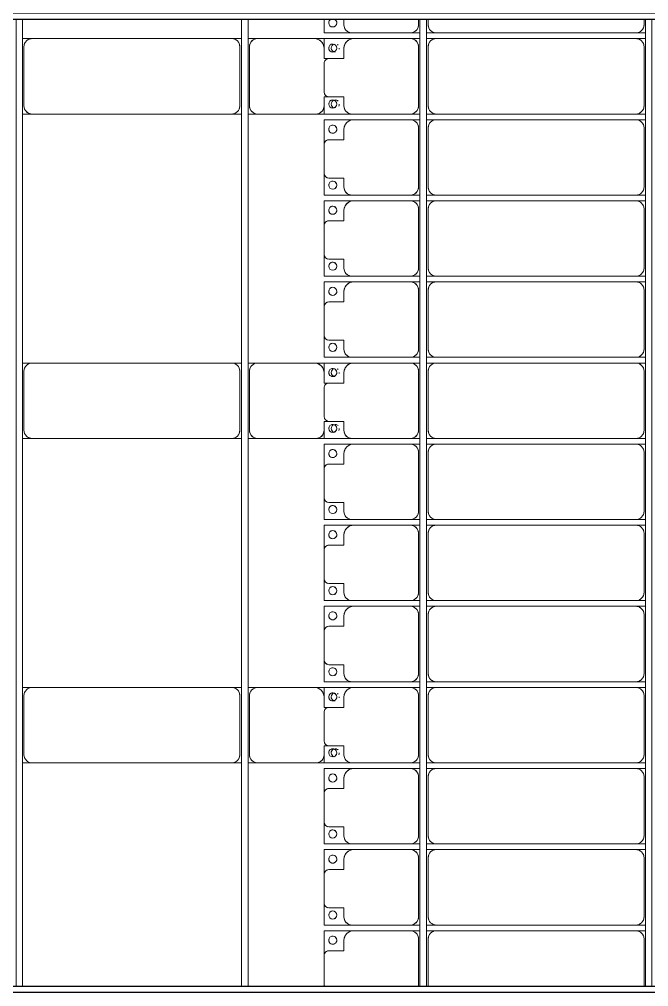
# Model space of a CAD drawing. Header units: millimetres. Extents: x -533732 to -130507, y -117886 to -23954.
# Drawn here: x -456430 to -452551, y -89748 to -83785 of the extents above; entities that cross this region are included whole.
import ezdxf

# ---------------------------------------------------------------- set-up
doc = ezdxf.new("R2010")
doc.units = ezdxf.units.MM
doc.layers.add('A-GENM', color=13, linetype='Continuous', lineweight=9)
doc.layers.add('S-BEAM', color=12, linetype='Continuous', lineweight=9)

# ---------------------------------------------------------------- blocks, each defined once
blk = doc.blocks.new('Dải phao đi lại kèm đỡ invester - DẢI PHAO ĐI LẠI-18522-BỐ TRÍ KHUNG KẾT CẤU BÈ PIN 06')
at = {"layer": 'A-GENM', "color": 7}
for p, q in [((51673.4, 660.3), (51640, 660.3)), ((51723.4, 668.9), (51723.4, 610.3)), ((51723.4, 668.9), (51723.4, 610.3)), ((51758.4, 610.3), (51758.4, 668.9)), ((51758.4, 610.3), (51758.4, 668.9)), ((52173.4, 660.3), (51808.4, 660.3)), ((52223.4, 668.9), (52223.4, 610.3)), ((52223.4, 668.9), (52223.4, 610.3)), ((52258.4, 610.3), (52258.4, 668.9)), ((52258.4, 610.3), (52258.4, 668.9)), ((52673.4, 660.3), (52308.4, 660.3)), ((52723.4, 668.9), (52723.4, 610.3)), ((52723.4, 668.9), (52723.4, 610.3)), ((52758.4, 610.3), (52758.4, 668.9)), ((52758.4, 610.3), (52758.4, 668.9)), ((53173.4, 660.3), (52808.4, 660.3)), ((53223.4, 668.9), (53223.4, 610.3)), ((53223.4, 668.9), (53223.4, 610.3)), ((53258.4, 610.3), (53258.4, 668.9)), ((53258.4, 610.3), (53258.4, 668.9)), ((53673.4, 660.3), (53308.4, 660.3)), ((53723.4, 668.9), (53723.4, 610.3)), ((53723.4, 668.9), (53723.4, 610.3)), ((53758.4, 610.3), (53758.4, 668.9)), ((53758.4, 610.3), (53758.4, 668.9)), ((54173.4, 660.3), (53808.4, 660.3)), ((54223.4, 668.9), (54223.4, 610.3)), ((54223.4, 668.9), (54223.4, 610.3)), ((54258.4, 610.3), (54258.4, 668.9)), ((54258.4, 610.3), (54258.4, 668.9)), ((54673.4, 660.3), (54308.4, 660.3)), ((54723.4, 668.9), (54723.4, 610.3)), ((54723.4, 668.9), (54723.4, 610.3)), ((54758.4, 610.3), (54758.4, 668.9)), ((54758.4, 610.3), (54758.4, 668.9)), ((55173.4, 660.3), (54808.4, 660.3)), ((55223.4, 668.9), (55223.4, 610.3)), ((55223.4, 668.9), (55223.4, 610.3)), ((55258.4, 610.3), (55258.4, 668.9)), ((55258.4, 610.3), (55258.4, 668.9)), ((55673.4, 660.3), (55308.4, 660.3)), ((55723.4, 668.9), (55723.4, 610.3)), ((55723.4, 668.9), (55723.4, 610.3)), ((55758.4, 610.3), (55758.4, 668.9)), ((55758.4, 610.3), (55758.4, 668.9)), ((56173.4, 660.3), (55808.4, 660.3)), ((56223.4, 668.9), (56223.4, 610.3)), ((56223.4, 668.9), (56223.4, 610.3)), ((56258.4, 610.3), (56258.4, 668.9)), ((56258.4, 610.3), (56258.4, 668.9)), ((56673.4, 660.3), (56308.4, 660.3)), ((56723.4, 668.9), (56723.4, 610.3)), ((56723.4, 668.9), (56723.4, 610.3)), ((56758.4, 610.3), (56758.4, 668.9)), ((56758.4, 610.3), (56758.4, 668.9)), ((57173.4, 660.3), (56808.4, 660.3)), ((57223.4, 668.9), (57223.4, 610.3)), ((57223.4, 668.9), (57223.4, 610.3)), ((57258.4, 610.3), (57258.4, 668.9)), ((57258.4, 610.3), (57258.4, 668.9)), ((57600, 660.3), (57308.4, 660.3)), ((51723.4, -620.3), (51723.4, 610.3)), ((51758.4, 610.3), (51758.4, -620.3)), ((52223.4, -620.3), (52223.4, 610.3)), ((52258.4, 610.3), (52258.4, -620.3)), ((52723.4, -620.3), (52723.4, 610.3)), ((52758.4, 610.3), (52758.4, -620.3)), ((53223.4, -620.3), (53223.4, 610.3)), ((53258.4, 610.3), (53258.4, -620.3)), ((53723.4, -620.3), (53723.4, 610.3)), ((53758.4, 610.3), (53758.4, -620.3)), ((54223.4, -620.3), (54223.4, 610.3)), ((54258.4, 610.3), (54258.4, -620.3)), ((54723.4, -620.3), (54723.4, 610.3)), ((54758.4, 610.3), (54758.4, -620.3)), ((55223.4, -620.3), (55223.4, 610.3)), ((55258.4, 610.3), (55258.4, -620.3)), ((55723.4, -620.3), (55723.4, 610.3)), ((55758.4, 610.3), (55758.4, -620.3)), ((56223.4, -620.3), (56223.4, 610.3)), ((56258.4, 610.3), (56258.4, -620.3)), ((56723.4, -620.3), (56723.4, 610.3)), ((56758.4, 610.3), (56758.4, -620.3)), ((57223.4, -620.3), (57223.4, 610.3)), ((57258.4, 610.3), (57258.4, -620.3)), ((51723.4, -620.3), (51723.4, -681.1)), ((51723.4, -620.3), (51723.4, -681.1)), ((51758.4, -681.1), (51758.4, -620.3)), ((51758.4, -681.1), (51758.4, -620.3)), ((52223.4, -620.3), (52223.4, -681.1)), ((52223.4, -620.3), (52223.4, -681.1)), ((52258.4, -681.1), (52258.4, -620.3)), ((52258.4, -681.1), (52258.4, -620.3)), ((52723.4, -620.3), (52723.4, -681.1)), ((52723.4, -620.3), (52723.4, -681.1)), ((52758.4, -681.1), (52758.4, -620.3)), ((52758.4, -681.1), (52758.4, -620.3)), ((53223.4, -620.3), (53223.4, -681.1)), ((53223.4, -620.3), (53223.4, -681.1)), ((53258.4, -681.1), (53258.4, -620.3)), ((53258.4, -681.1), (53258.4, -620.3)), ((53723.4, -620.3), (53723.4, -681.1)), ((53723.4, -620.3), (53723.4, -681.1)), ((53758.4, -681.1), (53758.4, -620.3)), ((53758.4, -681.1), (53758.4, -620.3)), ((54223.4, -620.3), (54223.4, -681.1)), ((54223.4, -620.3), (54223.4, -681.1)), ((54258.4, -681.1), (54258.4, -620.3)), ((54258.4, -681.1), (54258.4, -620.3)), ((54723.4, -620.3), (54723.4, -681.1)), ((54723.4, -620.3), (54723.4, -681.1)), ((54758.4, -681.1), (54758.4, -620.3)), ((54758.4, -681.1), (54758.4, -620.3)), ((55223.4, -620.3), (55223.4, -681.1)), ((55223.4, -620.3), (55223.4, -681.1)), ((55258.4, -681.1), (55258.4, -620.3)), ((55258.4, -681.1), (55258.4, -620.3)), ((55723.4, -620.3), (55723.4, -681.1)), ((55723.4, -620.3), (55723.4, -681.1)), ((55758.4, -681.1), (55758.4, -620.3)), ((55758.4, -681.1), (55758.4, -620.3)), ((56223.4, -620.3), (56223.4, -681.1)), ((56223.4, -620.3), (56223.4, -681.1)), ((56258.4, -681.1), (56258.4, -620.3)), ((56258.4, -681.1), (56258.4, -620.3)), ((56723.4, -620.3), (56723.4, -681.1)), ((56723.4, -620.3), (56723.4, -681.1)), ((56758.4, -681.1), (56758.4, -620.3)), ((56758.4, -681.1), (56758.4, -620.3)), ((57223.4, -620.3), (57223.4, -681.1)), ((57223.4, -620.3), (57223.4, -681.1)), ((57258.4, -681.1), (57258.4, -620.3)), ((57258.4, -681.1), (57258.4, -620.3)), ((51640, -670.3), (51673.4, -670.3)), ((51808.4, -670.3), (52173.4, -670.3)), ((52308.4, -670.3), (52673.4, -670.3)), ((52808.4, -670.3), (53173.4, -670.3)), ((53308.4, -670.3), (53673.4, -670.3)), ((53808.4, -670.3), (54173.4, -670.3)), ((54308.4, -670.3), (54673.4, -670.3)), ((54808.4, -670.3), (55173.4, -670.3)), ((55308.4, -670.3), (55673.4, -670.3)), ((55808.4, -670.3), (56173.4, -670.3)), ((56308.4, -670.3), (56673.4, -670.3)), ((56808.4, -670.3), (57173.4, -670.3)), ((57308.4, -670.3), (57600, -670.3)), ((51673.4, -729.7), (51640, -729.7)), ((51723.4, -721.1), (51723.4, -779.7)), ((51723.4, -721.1), (51723.4, -779.7)), ((51758.4, -779.7), (51758.4, -721.1)), ((51758.4, -779.7), (51758.4, -721.1)), ((52173.4, -729.7), (51808.4, -729.7)), ((52223.4, -721.1), (52223.4, -779.7)), ((52223.4, -721.1), (52223.4, -779.7)), ((52258.4, -779.7), (52258.4, -721.1)), ((52258.4, -779.7), (52258.4, -721.1)), ((52673.4, -729.7), (52308.4, -729.7)), ((52723.4, -721.1), (52723.4, -779.7)), ((52723.4, -721.1), (52723.4, -779.7)), ((52758.4, -779.7), (52758.4, -721.1)), ((52758.4, -779.7), (52758.4, -721.1)), ((53173.4, -729.7), (52808.4, -729.7)), ((53223.4, -721.1), (53223.4, -779.7)), ((53223.4, -721.1), (53223.4, -779.7)), ((53258.4, -779.7), (53258.4, -721.1)), ((53258.4, -779.7), (53258.4, -721.1)), ((53673.4, -729.7), (53308.4, -729.7)), ((53723.4, -721.1), (53723.4, -779.7)), ((53723.4, -721.1), (53723.4, -779.7)), ((53758.4, -779.7), (53758.4, -721.1)), ((53758.4, -779.7), (53758.4, -721.1)), ((54173.4, -729.7), (53808.4, -729.7)), ((54223.4, -721.1), (54223.4, -779.7)), ((54223.4, -721.1), (54223.4, -779.7)), ((54258.4, -779.7), (54258.4, -721.1)), ((54258.4, -779.7), (54258.4, -721.1)), ((54673.4, -729.7), (54308.4, -729.7)), ((54723.4, -721.1), (54723.4, -779.7)), ((54723.4, -721.1), (54723.4, -779.7)), ((54758.4, -779.7), (54758.4, -721.1)), ((54758.4, -779.7), (54758.4, -721.1)), ((55173.4, -729.7), (54808.4, -729.7)), ((55223.4, -721.1), (55223.4, -779.7)), ((55223.4, -721.1), (55223.4, -779.7)), ((55258.4, -779.7), (55258.4, -721.1)), ((55258.4, -779.7), (55258.4, -721.1)), ((55673.4, -729.7), (55308.4, -729.7)), ((55723.4, -721.1), (55723.4, -779.7)), ((55723.4, -721.1), (55723.4, -779.7)), ((55758.4, -779.7), (55758.4, -721.1)), ((55758.4, -779.7), (55758.4, -721.1)), ((56173.4, -729.7), (55808.4, -729.7)), ((56223.4, -721.1), (56223.4, -779.7)), ((56223.4, -721.1), (56223.4, -779.7)), ((56258.4, -779.7), (56258.4, -721.1)), ((56258.4, -779.7), (56258.4, -721.1)), ((56673.4, -729.7), (56308.4, -729.7)), ((56723.4, -721.1), (56723.4, -779.7)), ((56723.4, -721.1), (56723.4, -779.7)), ((56758.4, -779.7), (56758.4, -721.1)), ((56758.4, -779.7), (56758.4, -721.1)), ((57173.4, -729.7), (56808.4, -729.7)), ((57223.4, -721.1), (57223.4, -779.7)), ((57223.4, -721.1), (57223.4, -779.7)), ((57258.4, -779.7), (57258.4, -721.1)), ((57258.4, -779.7), (57258.4, -721.1)), ((57600, -729.7), (57308.4, -729.7)), ((51723.4, -1139.7), (51723.4, -779.7)), ((51758.4, -779.7), (51758.4, -1129.7)), ((52223.4, -1139.7), (52223.4, -779.7)), ((52258.4, -779.7), (52258.4, -1129.7)), ((52723.4, -1139.7), (52723.4, -779.7)), ((52758.4, -779.7), (52758.4, -1129.7)), ((53223.4, -1139.7), (53223.4, -779.7)), ((53258.4, -779.7), (53258.4, -1129.7)), ((53723.4, -1139.7), (53723.4, -779.7)), ((53758.4, -779.7), (53758.4, -1129.7)), ((54223.4, -1139.7), (54223.4, -779.7)), ((54258.4, -779.7), (54258.4, -1129.7)), ((54723.4, -1139.7), (54723.4, -779.7)), ((54758.4, -779.7), (54758.4, -1129.7)), ((55223.4, -1139.7), (55223.4, -779.7)), ((55258.4, -779.7), (55258.4, -1129.7)), ((55723.4, -1139.7), (55723.4, -779.7)), ((55758.4, -779.7), (55758.4, -1129.7)), ((56223.4, -1139.7), (56223.4, -779.7)), ((56258.4, -779.7), (56258.4, -1129.7)), ((56723.4, -1139.7), (56723.4, -779.7)), ((56758.4, -779.7), (56758.4, -1129.7)), ((57223.4, -1139.7), (57223.4, -779.7)), ((57258.4, -779.7), (57258.4, -1129.7)), ((51758.4, -1312.2), (51758.4, -1129.7)), ((51758.4, -1129.7), (51758.4, -1312.2)), ((52258.4, -1312.2), (52258.4, -1129.7)), ((52258.4, -1129.7), (52258.4, -1312.2)), ((52758.4, -1312.2), (52758.4, -1129.7)), ((52758.4, -1129.7), (52758.4, -1312.2)), ((53258.4, -1312.2), (53258.4, -1129.7)), ((53258.4, -1129.7), (53258.4, -1312.2)), ((53758.4, -1312.2), (53758.4, -1129.7)), ((53758.4, -1129.7), (53758.4, -1312.2)), ((54258.4, -1312.2), (54258.4, -1129.7)), ((54258.4, -1129.7), (54258.4, -1312.2)), ((54758.4, -1312.2), (54758.4, -1129.7)), ((54758.4, -1129.7), (54758.4, -1312.2)), ((55258.4, -1312.2), (55258.4, -1129.7)), ((55258.4, -1129.7), (55258.4, -1312.2)), ((55758.4, -1312.2), (55758.4, -1129.7)), ((55758.4, -1129.7), (55758.4, -1312.2)), ((56258.4, -1312.2), (56258.4, -1129.7)), ((56258.4, -1129.7), (56258.4, -1312.2)), ((56758.4, -1312.2), (56758.4, -1129.7)), ((56758.4, -1129.7), (56758.4, -1312.2)), ((57258.4, -1312.2), (57258.4, -1129.7)), ((57258.4, -1129.7), (57258.4, -1312.2)), ((51640, -1189.7), (51673.4, -1189.7)), ((51723.4, -1139.7), (51723.4, -1312.2)), ((51723.4, -1312.2), (51723.4, -1139.7)), ((51818.4, -1189.7), (51881.8, -1189.7)), ((51881.8, -1189.7), (51881.8, -1282.2)), ((52118.2, -1282.2), (52118.2, -1189.7)), ((52118.2, -1189.7), (52173.4, -1189.7)), ((52223.4, -1139.7), (52223.4, -1312.2)), ((52223.4, -1312.2), (52223.4, -1139.7)), ((52318.4, -1189.7), (52381.8, -1189.7)), ((52381.8, -1189.7), (52381.8, -1282.2)), ((52618.2, -1282.2), (52618.2, -1189.7)), ((52618.2, -1189.7), (52673.4, -1189.7)), ((52723.4, -1139.7), (52723.4, -1312.2)), ((52723.4, -1312.2), (52723.4, -1139.7)), ((52818.4, -1189.7), (52881.8, -1189.7)), ((52881.8, -1189.7), (52881.8, -1282.2)), ((53118.2, -1282.2), (53118.2, -1189.7)), ((53118.2, -1189.7), (53173.4, -1189.7)), ((53223.4, -1139.7), (53223.4, -1312.2)), ((53223.4, -1312.2), (53223.4, -1139.7)), ((53318.4, -1189.7), (53381.8, -1189.7)), ((53381.8, -1189.7), (53381.8, -1282.2)), ((53618.2, -1282.2), (53618.2, -1189.7)), ((53618.2, -1189.7), (53673.4, -1189.7)), ((53723.4, -1139.7), (53723.4, -1312.2)), ((53723.4, -1312.2), (53723.4, -1139.7)), ((53818.4, -1189.7), (53881.8, -1189.7)), ((53881.8, -1189.7), (53881.8, -1282.2)), ((54118.2, -1282.2), (54118.2, -1189.7)), ((54118.2, -1189.7), (54173.4, -1189.7)), ((54223.4, -1139.7), (54223.4, -1312.2)), ((54223.4, -1312.2), (54223.4, -1139.7)), ((54318.4, -1189.7), (54381.8, -1189.7)), ((54381.8, -1189.7), (54381.8, -1282.2)), ((54618.2, -1282.2), (54618.2, -1189.7)), ((54618.2, -1189.7), (54673.4, -1189.7)), ((54723.4, -1139.7), (54723.4, -1312.2)), ((54723.4, -1312.2), (54723.4, -1139.7)), ((54818.4, -1189.7), (54881.8, -1189.7)), ((54881.8, -1189.7), (54881.8, -1282.2)), ((55118.2, -1282.2), (55118.2, -1189.7)), ((55118.2, -1189.7), (55173.4, -1189.7)), ((55223.4, -1139.7), (55223.4, -1312.2)), ((55223.4, -1312.2), (55223.4, -1139.7)), ((55318.4, -1189.7), (55381.8, -1189.7)), ((55381.8, -1189.7), (55381.8, -1282.2)), ((55618.2, -1282.2), (55618.2, -1189.7)), ((55618.2, -1189.7), (55673.4, -1189.7)), ((55723.4, -1139.7), (55723.4, -1312.2)), ((55723.4, -1312.2), (55723.4, -1139.7)), ((55818.4, -1189.7), (55881.8, -1189.7)), ((55881.8, -1189.7), (55881.8, -1282.2)), ((56118.2, -1282.2), (56118.2, -1189.7)), ((56118.2, -1189.7), (56173.4, -1189.7)), ((56223.4, -1139.7), (56223.4, -1312.2)), ((56223.4, -1312.2), (56223.4, -1139.7)), ((56318.4, -1189.7), (56381.8, -1189.7)), ((56381.8, -1189.7), (56381.8, -1282.2)), ((56618.2, -1282.2), (56618.2, -1189.7)), ((56618.2, -1189.7), (56673.4, -1189.7)), ((56723.4, -1139.7), (56723.4, -1312.2)), ((56723.4, -1312.2), (56723.4, -1139.7)), ((56818.4, -1189.7), (56881.8, -1189.7)), ((56881.8, -1189.7), (56881.8, -1282.2)), ((57118.2, -1282.2), (57118.2, -1189.7)), ((57118.2, -1189.7), (57173.4, -1189.7)), ((57223.4, -1139.7), (57223.4, -1312.2)), ((57223.4, -1312.2), (57223.4, -1139.7)), ((57318.4, -1189.7), (57381.8, -1189.7)), ((57381.8, -1189.7), (57381.8, -1282.2)), ((51723.4, -1312.2), (51640, -1312.2)), ((51640, -1312.2), (51723.4, -1312.2)), ((51818.4, -1312.2), (51758.4, -1312.2)), ((51758.4, -1312.2), (51818.4, -1312.2)), ((51911.8, -1312.2), (52088.2, -1312.2)), ((52223.4, -1312.2), (52173.4, -1312.2)), ((52173.4, -1312.2), (52223.4, -1312.2)), ((52411.8, -1312.2), (52258.4, -1312.2)), ((52258.4, -1312.2), (52411.8, -1312.2)), ((52411.8, -1312.2), (52588.2, -1312.2)), ((52723.4, -1312.2), (52588.2, -1312.2)), ((52588.2, -1312.2), (52723.4, -1312.2)), ((52911.8, -1312.2), (52758.4, -1312.2)), ((52758.4, -1312.2), (52911.8, -1312.2)), ((52911.8, -1312.2), (53088.2, -1312.2)), ((53223.4, -1312.2), (53088.2, -1312.2)), ((53088.2, -1312.2), (53223.4, -1312.2)), ((53411.8, -1312.2), (53258.4, -1312.2)), ((53258.4, -1312.2), (53411.8, -1312.2)), ((53411.8, -1312.2), (53588.2, -1312.2)), ((53723.4, -1312.2), (53588.2, -1312.2)), ((53588.2, -1312.2), (53723.4, -1312.2)), ((53818.4, -1312.2), (53758.4, -1312.2)), ((53758.4, -1312.2), (53818.4, -1312.2)), ((53911.8, -1312.2), (54088.2, -1312.2)), ((54223.4, -1312.2), (54173.4, -1312.2)), ((54173.4, -1312.2), (54223.4, -1312.2)), ((54411.8, -1312.2), (54258.4, -1312.2)), ((54258.4, -1312.2), (54411.8, -1312.2)), ((54411.8, -1312.2), (54588.2, -1312.2)), ((54723.4, -1312.2), (54588.2, -1312.2)), ((54588.2, -1312.2), (54723.4, -1312.2)), ((54911.8, -1312.2), (54758.4, -1312.2)), ((54758.4, -1312.2), (54911.8, -1312.2)), ((54911.8, -1312.2), (55088.2, -1312.2)), ((55223.4, -1312.2), (55088.2, -1312.2)), ((55088.2, -1312.2), (55223.4, -1312.2)), ((55411.8, -1312.2), (55258.4, -1312.2)), ((55258.4, -1312.2), (55411.8, -1312.2)), ((55411.8, -1312.2), (55588.2, -1312.2)), ((55723.4, -1312.2), (55588.2, -1312.2)), ((55588.2, -1312.2), (55723.4, -1312.2)), ((55818.4, -1312.2), (55758.4, -1312.2)), ((55758.4, -1312.2), (55818.4, -1312.2)), ((55911.8, -1312.2), (56088.2, -1312.2)), ((56223.4, -1312.2), (56173.4, -1312.2)), ((56173.4, -1312.2), (56223.4, -1312.2)), ((56411.8, -1312.2), (56258.4, -1312.2)), ((56258.4, -1312.2), (56411.8, -1312.2)), ((56411.8, -1312.2), (56588.2, -1312.2)), ((56723.4, -1312.2), (56588.2, -1312.2)), ((56588.2, -1312.2), (56723.4, -1312.2)), ((56911.8, -1312.2), (56758.4, -1312.2)), ((56758.4, -1312.2), (56911.8, -1312.2)), ((56911.8, -1312.2), (57088.2, -1312.2)), ((57223.4, -1312.2), (57088.2, -1312.2)), ((57088.2, -1312.2), (57223.4, -1312.2)), ((57411.8, -1312.2), (57258.4, -1312.2)), ((57258.4, -1312.2), (57411.8, -1312.2)), ((57411.8, -1312.2), (57588.2, -1312.2)), ((57600, -1312.2), (57588.2, -1312.2)), ((57588.2, -1312.2), (57600, -1312.2))]:
    blk.add_line(p, q, dxfattribs=at)
for centre, radius, start, end in [((51673.4, 610.3), 50, 0, 90), ((51673.4, 610.3), 50, 60, 90), ((51808.4, 610.3), 50, 90, 180), ((51808.4, 610.3), 50, 105, 120), ((52173.4, 610.3), 50, 0, 90), ((52173.4, 610.3), 50, 60, 90), ((52308.4, 610.3), 50, 90, 180), ((52308.4, 610.3), 50, 105, 120), ((52673.4, 610.3), 50, 360, 90), ((52673.4, 610.3), 50, 60, 90), ((52808.4, 610.3), 50, 90, 180), ((52808.4, 610.3), 50, 105, 120), ((53173.4, 610.3), 50, 360, 90), ((53173.4, 610.3), 50, 60, 90), ((53308.4, 610.3), 50, 90, 180), ((53308.4, 610.3), 50, 105, 120), ((53673.4, 610.3), 50, 360, 90), ((53673.4, 610.3), 50, 60, 90), ((53808.4, 610.3), 50, 90, 180), ((53808.4, 610.3), 50, 105, 120), ((54173.4, 610.3), 50, 0, 90), ((54173.4, 610.3), 50, 60, 90), ((54308.4, 610.3), 50, 90, 180), ((54308.4, 610.3), 50, 105, 120), ((54673.4, 610.3), 50, 360, 90), ((54673.4, 610.3), 50, 60, 90), ((54808.4, 610.3), 50, 90, 180), ((54808.4, 610.3), 50, 105, 120), ((55173.4, 610.3), 50, 360, 90), ((55173.4, 610.3), 50, 60, 90), ((55308.4, 610.3), 50, 90, 180), ((55308.4, 610.3), 50, 105, 120), ((55673.4, 610.3), 50, 360, 90), ((55673.4, 610.3), 50, 60, 90), ((55808.4, 610.3), 50, 90, 180), ((55808.4, 610.3), 50, 105, 120), ((56173.4, 610.3), 50, 360, 90), ((56173.4, 610.3), 50, 60, 90), ((56308.4, 610.3), 50, 90, 180), ((56308.4, 610.3), 50, 105, 120), ((56673.4, 610.3), 50, 360, 90), ((56673.4, 610.3), 50, 60, 90), ((56808.4, 610.3), 50, 90, 180), ((56808.4, 610.3), 50, 105, 120), ((57173.4, 610.3), 50, 0, 90), ((57173.4, 610.3), 50, 60, 90), ((57308.4, 610.3), 50, 90, 180), ((57308.4, 610.3), 50, 105, 120), ((51673.4, 610.3), 50, 15, 30), ((51808.4, 610.3), 50, 150, 180), ((52173.4, 610.3), 50, 15, 30), ((52308.4, 610.3), 50, 150, 180), ((52673.4, 610.3), 50, 15, 30), ((52808.4, 610.3), 50, 150, 180), ((53173.4, 610.3), 50, 15, 30), ((53308.4, 610.3), 50, 150, 180), ((53673.4, 610.3), 50, 15, 30), ((53808.4, 610.3), 50, 150, 180), ((54173.4, 610.3), 50, 15, 30), ((54308.4, 610.3), 50, 150, 180), ((54673.4, 610.3), 50, 15, 30), ((54808.4, 610.3), 50, 150, 180), ((55173.4, 610.3), 50, 15, 30), ((55308.4, 610.3), 50, 150, 180), ((55673.4, 610.3), 50, 15, 30), ((55808.4, 610.3), 50, 150, 180), ((56173.4, 610.3), 50, 15, 30), ((56308.4, 610.3), 50, 150, 180), ((56673.4, 610.3), 50, 15, 30), ((56808.4, 610.3), 50, 150, 180), ((57173.4, 610.3), 50, 15, 30), ((57308.4, 610.3), 50, 150, 180), ((51673.4, -620.3), 50, 270, 360), ((51673.4, -620.3), 50, 330, 0), ((51808.4, -620.3), 50, 180, 270), ((51808.4, -620.3), 50, 195, 225), ((52173.4, -620.3), 50, 270, 360), ((52173.4, -620.3), 50, 330, 360), ((52308.4, -620.3), 50, 180, 270), ((52308.4, -620.3), 50, 195, 225), ((52673.4, -620.3), 50, 270, 360), ((52673.4, -620.3), 50, 330, 360), ((52808.4, -620.3), 50, 180, 270), ((52808.4, -620.3), 50, 195, 225), ((53173.4, -620.3), 50, 270, 360), ((53173.4, -620.3), 50, 330, 0), ((53308.4, -620.3), 50, 180, 270), ((53308.4, -620.3), 50, 195, 225), ((53673.4, -620.3), 50, 270, 360), ((53673.4, -620.3), 50, 330, 0), ((53808.4, -620.3), 50, 180, 270), ((53808.4, -620.3), 50, 195, 225), ((54173.4, -620.3), 50, 270, 0), ((54173.4, -620.3), 50, 330, 0), ((54308.4, -620.3), 50, 180, 270), ((54308.4, -620.3), 50, 195, 225), ((54673.4, -620.3), 50, 270, 360), ((54673.4, -620.3), 50, 330, 0), ((54808.4, -620.3), 50, 180, 270), ((54808.4, -620.3), 50, 195, 225), ((55173.4, -620.3), 50, 270, 0), ((55173.4, -620.3), 50, 330, 0), ((55308.4, -620.3), 50, 180, 270), ((55308.4, -620.3), 50, 195, 225), ((55673.4, -620.3), 50, 270, 360), ((55673.4, -620.3), 50, 330, 360), ((55808.4, -620.3), 50, 180, 270), ((55808.4, -620.3), 50, 195, 225), ((56173.4, -620.3), 50, 270, 0), ((56173.4, -620.3), 50, 330, 0), ((56308.4, -620.3), 50, 180, 270), ((56308.4, -620.3), 50, 195, 225), ((56673.4, -620.3), 50, 270, 0), ((56673.4, -620.3), 50, 330, 0), ((56808.4, -620.3), 50, 180, 270), ((56808.4, -620.3), 50, 195, 225), ((57173.4, -620.3), 50, 270, 360), ((57173.4, -620.3), 50, 330, 360), ((57308.4, -620.3), 50, 180, 270), ((57308.4, -620.3), 50, 195, 225), ((51673.4, -620.3), 50, 270, 300), ((51808.4, -620.3), 50, 240, 270), ((52173.4, -620.3), 50, 270, 300), ((52308.4, -620.3), 50, 240, 270), ((52673.4, -620.3), 50, 270, 300), ((52808.4, -620.3), 50, 240, 270), ((53173.4, -620.3), 50, 270, 300), ((53308.4, -620.3), 50, 240, 270), ((53673.4, -620.3), 50, 270, 300), ((53808.4, -620.3), 50, 240, 270), ((54173.4, -620.3), 50, 270, 300), ((54308.4, -620.3), 50, 240, 270), ((54673.4, -620.3), 50, 270, 300), ((54808.4, -620.3), 50, 240, 270), ((55173.4, -620.3), 50, 270, 300), ((55308.4, -620.3), 50, 240, 270), ((55673.4, -620.3), 50, 270, 300), ((55808.4, -620.3), 50, 240, 270), ((56173.4, -620.3), 50, 270, 300), ((56308.4, -620.3), 50, 240, 270), ((56673.4, -620.3), 50, 270, 300), ((56808.4, -620.3), 50, 240, 270), ((57173.4, -620.3), 50, 270, 300), ((57308.4, -620.3), 50, 240, 270), ((51673.4, -779.7), 50, 360, 90), ((51673.4, -779.7), 50, 15, 90), ((51808.4, -779.7), 50, 90, 180), ((51808.4, -779.7), 50, 90, 165), ((52173.4, -779.7), 50, 360, 90), ((52173.4, -779.7), 50, 15, 90), ((52308.4, -779.7), 50, 90, 180), ((52308.4, -779.7), 50, 90, 165), ((52673.4, -779.7), 50, 360, 90), ((52673.4, -779.7), 50, 15, 90), ((52808.4, -779.7), 50, 90, 180), ((52808.4, -779.7), 50, 90, 165), ((53173.4, -779.7), 50, 360, 90), ((53173.4, -779.7), 50, 15, 90), ((53308.4, -779.7), 50, 90, 180), ((53308.4, -779.7), 50, 90, 165), ((53673.4, -779.7), 50, 0, 90), ((53673.4, -779.7), 50, 15, 90), ((53808.4, -779.7), 50, 90, 180), ((53808.4, -779.7), 50, 90, 165), ((54173.4, -779.7), 50, 0, 90), ((54173.4, -779.7), 50, 15, 90), ((54308.4, -779.7), 50, 90, 180), ((54308.4, -779.7), 50, 90, 165), ((54673.4, -779.7), 50, 0, 90), ((54673.4, -779.7), 50, 15, 90), ((54808.4, -779.7), 50, 90, 180), ((54808.4, -779.7), 50, 90, 165), ((55173.4, -779.7), 50, 0, 90), ((55173.4, -779.7), 50, 15, 90), ((55308.4, -779.7), 50, 90, 180), ((55308.4, -779.7), 50, 90, 165), ((55673.4, -779.7), 50, 0, 90), ((55673.4, -779.7), 50, 15, 90), ((55808.4, -779.7), 50, 90, 180), ((55808.4, -779.7), 50, 90, 165), ((56173.4, -779.7), 50, 0, 90), ((56173.4, -779.7), 50, 15, 90), ((56308.4, -779.7), 50, 90, 180), ((56308.4, -779.7), 50, 90, 165), ((56673.4, -779.7), 50, 360, 90), ((56673.4, -779.7), 50, 15, 90), ((56808.4, -779.7), 50, 90, 180), ((56808.4, -779.7), 50, 90, 165), ((57173.4, -779.7), 50, 360, 90), ((57173.4, -779.7), 50, 15, 90), ((57308.4, -779.7), 50, 90, 180), ((57308.4, -779.7), 50, 90, 165), ((51818.4, -1129.7), 60, 180, 270), ((52318.4, -1129.7), 60, 180, 270), ((52818.4, -1129.7), 60, 180, 270), ((53318.4, -1129.7), 60, 180, 270), ((53818.4, -1129.7), 60, 180, 270), ((54318.4, -1129.7), 60, 180, 270), ((54818.4, -1129.7), 60, 180, 270), ((55318.4, -1129.7), 60, 180, 270), ((55818.4, -1129.7), 60, 180, 270), ((56318.4, -1129.7), 60, 180, 270), ((56818.4, -1129.7), 60, 180, 270), ((57318.4, -1129.7), 60, 180, 270), ((51673.4, -1139.7), 50, 270, 360), ((51673.4, -1139.7), 50, 270, 345), ((51818.4, -1129.7), 60, 210, 270), ((52173.4, -1139.7), 50, 270, 360), ((52173.4, -1139.7), 50, 270, 345), ((52318.4, -1129.7), 60, 210, 270), ((52673.4, -1139.7), 50, 270, 0), ((52673.4, -1139.7), 50, 270, 345), ((52818.4, -1129.7), 60, 210, 270), ((53173.4, -1139.7), 50, 270, 0), ((53173.4, -1139.7), 50, 270, 345), ((53318.4, -1129.7), 60, 210, 270), ((53673.4, -1139.7), 50, 270, 360), ((53673.4, -1139.7), 50, 270, 345), ((53818.4, -1129.7), 60, 210, 270), ((54173.4, -1139.7), 50, 270, 360), ((54173.4, -1139.7), 50, 270, 345), ((54318.4, -1129.7), 60, 210, 270), ((54673.4, -1139.7), 50, 270, 0), ((54673.4, -1139.7), 50, 270, 345), ((54818.4, -1129.7), 60, 210, 270), ((55173.4, -1139.7), 50, 270, 360), ((55173.4, -1139.7), 50, 270, 345), ((55318.4, -1129.7), 60, 210, 270), ((55673.4, -1139.7), 50, 270, 360), ((55673.4, -1139.7), 50, 270, 345), ((55818.4, -1129.7), 60, 210, 270), ((56173.4, -1139.7), 50, 270, 0), ((56173.4, -1139.7), 50, 270, 345), ((56318.4, -1129.7), 60, 210, 270), ((56673.4, -1139.7), 50, 270, 0), ((56673.4, -1139.7), 50, 270, 345), ((56818.4, -1129.7), 60, 210, 270), ((57173.4, -1139.7), 50, 270, 360), ((57173.4, -1139.7), 50, 270, 345), ((57318.4, -1129.7), 60, 210, 270), ((51661.8, -1258.6), 25, 90, 150), ((51661.8, -1258.6), 25, 90, 150), ((51661.8, -1258.6), 25, 270, 90), ((51661.8, -1258.6), 25, 15, 90), ((51816.8, -1258.6), 25, 90, 270), ((51816.8, -1258.6), 25, 90, 165), ((51816.8, -1258.6), 25, 270, 90), ((51816.8, -1258.6), 25, 69.81076, 90), ((51816.8, -1258.6), 25, 270, 30), ((52161.8, -1258.6), 25, 90, 270), ((52161.8, -1258.6), 25, 90, 165), ((52161.8, -1258.6), 25, 270, 90), ((52161.8, -1258.6), 25, 15, 90), ((52316.8, -1258.6), 25, 90, 270), ((52316.8, -1258.6), 25, 90, 165), ((52316.8, -1258.6), 25, 270, 90), ((52316.8, -1258.6), 25, 60, 90), ((52316.8, -1258.6), 25, 270, 30), ((52661.8, -1258.6), 25, 90, 270), ((52661.8, -1258.6), 25, 90, 165), ((52661.8, -1258.6), 25, 270, 90), ((52661.8, -1258.6), 25, 15, 90), ((52816.8, -1258.6), 25, 90, 270), ((52816.8, -1258.6), 25, 90, 165), ((52816.8, -1258.6), 25, 270, 90), ((52816.8, -1258.6), 25, 60, 90), ((52816.8, -1258.6), 25, 270, 30), ((53161.8, -1258.6), 25, 90, 270), ((53161.8, -1258.6), 25, 90, 165), ((53161.8, -1258.6), 25, 270, 90), ((53161.8, -1258.6), 25, 15, 90), ((53316.8, -1258.6), 25, 90, 270), ((53316.8, -1258.6), 25, 90, 165), ((53316.8, -1258.6), 25, 270, 90), ((53316.8, -1258.6), 25, 60, 90), ((53316.8, -1258.6), 25, 270, 30), ((53661.8, -1258.6), 25, 90, 270), ((53661.8, -1258.6), 25, 90, 165), ((53661.8, -1258.6), 25, 270, 90), ((53661.8, -1258.6), 25, 15, 90), ((53816.8, -1258.6), 25, 90, 270), ((53816.8, -1258.6), 25, 90, 165), ((53816.8, -1258.6), 25, 270, 90), ((53816.8, -1258.6), 25, 60, 90), ((53816.8, -1258.6), 25, 270, 30), ((54161.8, -1258.6), 25, 90, 270), ((54161.8, -1258.6), 25, 90, 165), ((54161.8, -1258.6), 25, 270, 90), ((54161.8, -1258.6), 25, 15, 90), ((54316.8, -1258.6), 25, 90, 270), ((54316.8, -1258.6), 25, 90, 165), ((54316.8, -1258.6), 25, 270, 90), ((54316.8, -1258.6), 25, 60, 90), ((54316.8, -1258.6), 25, 270, 30), ((54661.8, -1258.6), 25, 90, 270), ((54661.8, -1258.6), 25, 90, 165), ((54661.8, -1258.6), 25, 270, 90), ((54661.8, -1258.6), 25, 15, 90), ((54816.8, -1258.6), 25, 90, 270), ((54816.8, -1258.6), 25, 90, 165), ((54816.8, -1258.6), 25, 270, 90), ((54816.8, -1258.6), 25, 60, 90), ((54816.8, -1258.6), 25, 270, 30), ((55161.8, -1258.6), 25, 90, 270), ((55161.8, -1258.6), 25, 90, 165), ((55161.8, -1258.6), 25, 270, 90), ((55161.8, -1258.6), 25, 15, 90), ((55316.8, -1258.6), 25, 90, 270), ((55316.8, -1258.6), 25, 90, 165), ((55316.8, -1258.6), 25, 270, 90), ((55316.8, -1258.6), 25, 60, 90), ((55316.8, -1258.6), 25, 270, 30), ((55661.8, -1258.6), 25, 90, 270), ((55661.8, -1258.6), 25, 90, 165), ((55661.8, -1258.6), 25, 270, 90), ((55661.8, -1258.6), 25, 15, 90), ((55816.8, -1258.6), 25, 90, 270), ((55816.8, -1258.6), 25, 90, 165), ((55816.8, -1258.6), 25, 270, 90), ((55816.8, -1258.6), 25, 60, 90), ((55816.8, -1258.6), 25, 270, 30), ((56161.8, -1258.6), 25, 150.01545, 209.98518), ((56161.8, -1258.6), 25, 150.01545, 165), ((56161.8, -1258.6), 25, 90, 150), ((56161.8, -1258.6), 25, 90, 150), ((56161.8, -1258.6), 25, 270, 90), ((56161.8, -1258.6), 25, 15, 90), ((56316.8, -1258.6), 25, 90, 270), ((56316.8, -1258.6), 25, 90, 165), ((56316.8, -1258.6), 25, 270, 90), ((56316.8, -1258.6), 25, 60, 90), ((56316.8, -1258.6), 25, 270, 30), ((56661.8, -1258.6), 25, 90, 270), ((56661.8, -1258.6), 25, 90, 165), ((56661.8, -1258.6), 25, 270, 90), ((56661.8, -1258.6), 25, 15, 90), ((56816.8, -1258.6), 25, 90, 270), ((56816.8, -1258.6), 25, 90, 165), ((56816.8, -1258.6), 25, 270, 90), ((56816.8, -1258.6), 25, 60, 90), ((56816.8, -1258.6), 25, 270, 30), ((57161.8, -1258.6), 25, 90, 270), ((57161.8, -1258.6), 25, 90, 165), ((57161.8, -1258.6), 25, 270, 90), ((57161.8, -1258.6), 25, 15, 90), ((57316.8, -1258.6), 25, 90, 270), ((57316.8, -1258.6), 25, 90, 165), ((57316.8, -1258.6), 25, 270, 90), ((57316.8, -1258.6), 25, 60, 90), ((57316.8, -1258.6), 25, 270, 30), ((51661.8, -1258.6), 25, 210, 270), ((51661.8, -1258.6), 25, 210, 270), ((51661.8, -1258.6), 25, 270, 0), ((51816.8, -1258.6), 25, 180, 270), ((51911.8, -1282.2), 30, 180, 270), ((52088.2, -1282.2), 30, 270, 0), ((52161.8, -1258.6), 25, 180, 270), ((52161.8, -1258.6), 25, 270, 0), ((52316.8, -1258.6), 25, 180, 270), ((52411.8, -1282.2), 30, 180, 270), ((52411.8, -1282.2), 30, 195, 225), ((52411.8, -1282.2), 30, 195, 255), ((52411.8, -1282.2), 30, 195, 225), ((52588.2, -1282.2), 30, 270, 360), ((52588.2, -1282.2), 30, 285, 345), ((52588.2, -1282.2), 30, 285, 300), ((52588.2, -1282.2), 30, 285, 300), ((52588.2, -1282.2), 30, 315, 345), ((52588.2, -1282.2), 30, 315, 345), ((52661.8, -1258.6), 25, 180, 270), ((52661.8, -1258.6), 25, 270, 0), ((52816.8, -1258.6), 25, 180, 270), ((52911.8, -1282.2), 30, 180, 270), ((52911.8, -1282.2), 30, 195, 225), ((52911.8, -1282.2), 30, 195, 255), ((52911.8, -1282.2), 30, 195, 225), ((53088.2, -1282.2), 30, 270, 0), ((53088.2, -1282.2), 30, 285, 345), ((53088.2, -1282.2), 30, 285, 300), ((53088.2, -1282.2), 30, 285, 300), ((53088.2, -1282.2), 30, 315, 345), ((53088.2, -1282.2), 30, 315, 345), ((53161.8, -1258.6), 25, 180, 270), ((53161.8, -1258.6), 25, 270, 0), ((53316.8, -1258.6), 25, 180, 270), ((53411.8, -1282.2), 30, 180, 270), ((53411.8, -1282.2), 30, 195, 225), ((53411.8, -1282.2), 30, 195, 255), ((53411.8, -1282.2), 30, 195, 225), ((53588.2, -1282.2), 30, 270, 360), ((53588.2, -1282.2), 30, 285, 345), ((53588.2, -1282.2), 30, 285, 300), ((53588.2, -1282.2), 30, 285, 300), ((53588.2, -1282.2), 30, 315, 345), ((53588.2, -1282.2), 30, 315, 345), ((53661.8, -1258.6), 25, 180, 270), ((53661.8, -1258.6), 25, 270, 0), ((53816.8, -1258.6), 25, 180, 270), ((53911.8, -1282.2), 30, 180, 270), ((54088.2, -1282.2), 30, 270, 360), ((54161.8, -1258.6), 25, 180, 270), ((54161.8, -1258.6), 25, 270, 0), ((54316.8, -1258.6), 25, 180, 270), ((54411.8, -1282.2), 30, 180, 270), ((54411.8, -1282.2), 30, 195, 225), ((54411.8, -1282.2), 30, 195, 255), ((54411.8, -1282.2), 30, 195, 225), ((54588.2, -1282.2), 30, 270, 360), ((54588.2, -1282.2), 30, 285, 345), ((54588.2, -1282.2), 30, 285, 300), ((54588.2, -1282.2), 30, 285, 300), ((54588.2, -1282.2), 30, 315, 345), ((54588.2, -1282.2), 30, 315, 345), ((54661.8, -1258.6), 25, 180, 270), ((54661.8, -1258.6), 25, 270, 0), ((54816.8, -1258.6), 25, 180, 270), ((54911.8, -1282.2), 30, 180, 270), ((54911.8, -1282.2), 30, 195, 225), ((54911.8, -1282.2), 30, 195, 255), ((54911.8, -1282.2), 30, 195, 225), ((55088.2, -1282.2), 30, 270, 360), ((55088.2, -1282.2), 30, 285, 345), ((55088.2, -1282.2), 30, 285, 300), ((55088.2, -1282.2), 30, 285, 300), ((55088.2, -1282.2), 30, 315, 345), ((55088.2, -1282.2), 30, 315, 345), ((55161.8, -1258.6), 25, 180, 270), ((55161.8, -1258.6), 25, 270, 0), ((55316.8, -1258.6), 25, 180, 270), ((55411.8, -1282.2), 30, 180, 270), ((55411.8, -1282.2), 30, 195, 225), ((55411.8, -1282.2), 30, 195, 255), ((55411.8, -1282.2), 30, 195, 225), ((55588.2, -1282.2), 30, 270, 0), ((55588.2, -1282.2), 30, 285, 345), ((55588.2, -1282.2), 30, 285, 300), ((55588.2, -1282.2), 30, 285, 300), ((55588.2, -1282.2), 30, 315, 345), ((55588.2, -1282.2), 30, 315, 345), ((55661.8, -1258.6), 25, 180, 270), ((55661.8, -1258.6), 25, 270, 0), ((55816.8, -1258.6), 25, 180, 270), ((55911.8, -1282.2), 30, 180, 270), ((56088.2, -1282.2), 30, 270, 0), ((56161.8, -1258.6), 25, 180, 209.98518), ((56161.8, -1258.6), 25, 210, 270), ((56161.8, -1258.6), 25, 210, 270), ((56161.8, -1258.6), 25, 270, 360), ((56316.8, -1258.6), 25, 180, 270), ((56411.8, -1282.2), 30, 180, 270), ((56411.8, -1282.2), 30, 195, 225), ((56411.8, -1282.2), 30, 195, 255), ((56411.8, -1282.2), 30, 195, 225), ((56588.2, -1282.2), 30, 270, 0), ((56588.2, -1282.2), 30, 285, 345), ((56588.2, -1282.2), 30, 285, 300), ((56588.2, -1282.2), 30, 285, 300), ((56588.2, -1282.2), 30, 315, 345), ((56588.2, -1282.2), 30, 315, 345), ((56661.8, -1258.6), 25, 180, 270), ((56661.8, -1258.6), 25, 270, 360), ((56816.8, -1258.6), 25, 180, 270), ((56911.8, -1282.2), 30, 180, 270), ((56911.8, -1282.2), 30, 195, 225), ((56911.8, -1282.2), 30, 195, 255), ((56911.8, -1282.2), 30, 195, 225), ((57088.2, -1282.2), 30, 270, 0), ((57088.2, -1282.2), 30, 285, 345), ((57088.2, -1282.2), 30, 285, 300), ((57088.2, -1282.2), 30, 285, 300), ((57088.2, -1282.2), 30, 315, 345), ((57088.2, -1282.2), 30, 315, 345), ((57161.8, -1258.6), 25, 180, 270), ((57161.8, -1258.6), 25, 270, 0), ((57316.8, -1258.6), 25, 180, 270), ((57411.8, -1282.2), 30, 180, 270), ((57411.8, -1282.2), 30, 195, 225), ((57411.8, -1282.2), 30, 195, 255), ((57411.8, -1282.2), 30, 195, 225), ((57588.2, -1282.2), 30, 270, 300), ((57588.2, -1282.2), 30, 285, 300), ((57588.2, -1282.2), 30, 285, 300), ((57588.2, -1282.2), 30, 285, 300)]:
    blk.add_arc(centre, radius, start, end, dxfattribs=at)
blk = doc.blocks.new('Dầm C52 - Hộp 40x60-19816-BỐ TRÍ KHUNG KẾT CẤU BÈ PIN 06')
at = {"layer": 'S-BEAM', "color": 3, "lineweight": 25}
for p, q in [((-145891.1, 20), (145891.1, 20)), ((145891.1, -20), (-145891.1, -20))]:
    blk.add_line(p, q, dxfattribs=at)
blk = doc.blocks.new('Dai phao do pin - DẢI PHAO ĐỠ PIN-V132-BỐ TRÍ KHUNG KẾT CẤU BÈ PIN 06')
at = {"layer": 'A-GENM', "color": 7}
for p, q in [((-1312.2, 223.4), (-1139.7, 223.4)), ((-1139.7, 223.4), (-1312.2, 223.4)), ((-779.7, 223.4), (-1139.7, 223.4)), ((-779.7, 223.4), (-721.1, 223.4)), ((-779.7, 223.4), (-721.1, 223.4)), ((-681.1, 223.4), (-620.3, 223.4)), ((-681.1, 223.4), (-620.3, 223.4)), ((610.3, 223.4), (-620.3, 223.4)), ((610.3, 223.4), (668.9, 223.4)), ((610.3, 223.4), (668.9, 223.4)), ((-1189.7, 173.4), (-1189.7, 118.2)), ((-729.7, -191.6), (-729.7, 173.4)), ((-670.3, 173.4), (-670.3, -191.6)), ((660.3, -191.6), (660.3, 173.4)), ((-1189.7, 118.2), (-1219.7, 118.2)), ((-1219.7, -118.2), (-1189.7, -118.2)), ((-1189.7, -118.2), (-1189.7, -181.6)), ((-1129.7, -241.6), (-1312.2, -241.6)), ((-1312.2, -241.6), (-1129.7, -241.6)), ((-1129.7, -241.6), (-779.7, -241.6)), ((-721.1, -241.6), (-779.7, -241.6)), ((-721.1, -241.6), (-779.7, -241.6)), ((-620.3, -241.6), (-681.1, -241.6)), ((-620.3, -241.6), (-681.1, -241.6)), ((-620.3, -241.6), (610.3, -241.6)), ((668.9, -241.6), (610.3, -241.6)), ((668.9, -241.6), (610.3, -241.6))]:
    blk.add_line(p, q, dxfattribs=at)
for centre, radius, start, end in [((-1258.6, 161.8), 25, 360, 75), ((-1258.6, 161.8), 25, 360, 75), ((-1139.7, 173.4), 50, 90, 180), ((-1139.7, 173.4), 50, 105, 180), ((-779.7, 173.4), 50, 0, 90), ((-779.7, 173.4), 50, 0, 75), ((-620.3, 173.4), 50, 90, 180), ((-620.3, 173.4), 50, 150, 180), ((-620.3, 173.4), 50, 90, 120), ((610.3, 173.4), 50, 0, 90), ((610.3, 173.4), 50, 15, 90), ((-1258.6, 161.8), 25, 150, 180), ((-1258.6, 161.8), 25, 150, 180), ((-1258.6, 161.8), 25, 225, 270), ((-1258.6, 161.8), 25, 225, 270), ((-1258.6, 161.8), 25, 285, 360), ((-1258.6, 161.8), 25, 285, 360), ((-1258.6, -183.2), 25, 165, 180), ((-1258.6, -183.2), 25, 165, 180), ((-1258.6, -183.2), 25, 0, 90), ((-1258.6, -183.2), 25, 60, 90), ((-1258.6, -183.2), 25, 0, 20.18956), ((-1258.6, -183.2), 25, 225, 240), ((-1258.6, -183.2), 25, 225, 240), ((-1258.6, -183.2), 25, 285, 360), ((-1258.6, -183.2), 25, 285, 360), ((-1129.7, -181.6), 60, 180, 270), ((-1129.7, -181.6), 60, 180, 240), ((-779.7, -191.6), 50, 270, 0), ((-779.7, -191.6), 50, 285, 0), ((-620.3, -191.6), 50, 180, 270), ((-620.3, -191.6), 50, 180, 210), ((-620.3, -191.6), 50, 225, 255), ((610.3, -191.6), 50, 270, 0), ((610.3, -191.6), 50, 270, 300), ((610.3, -191.6), 50, 330, 345)]:
    blk.add_arc(centre, radius, start, end, dxfattribs=at)
blk = doc.blocks.new('Dai phao do pin - DẢI PHAO ĐỠ PIN-V133-BỐ TRÍ KHUNG KẾT CẤU BÈ PIN 06')
at = {"layer": 'A-GENM', "color": 7}
for p, q in [((-1312.2, 223.4), (-1139.7, 223.4)), ((-1139.7, 223.4), (-1312.2, 223.4)), ((-779.7, 223.4), (-1139.7, 223.4)), ((-779.7, 223.4), (-721.1, 223.4)), ((-779.7, 223.4), (-721.1, 223.4)), ((-681.1, 223.4), (-620.3, 223.4)), ((-681.1, 223.4), (-620.3, 223.4)), ((610.3, 223.4), (-620.3, 223.4)), ((610.3, 223.4), (668.9, 223.4)), ((610.3, 223.4), (668.9, 223.4)), ((-1189.7, 173.4), (-1189.7, 118.2)), ((-729.7, -191.6), (-729.7, 173.4)), ((-670.3, 173.4), (-670.3, -191.6)), ((660.3, -191.6), (660.3, 173.4)), ((-1189.7, 118.2), (-1219.7, 118.2)), ((-1219.7, -118.2), (-1189.7, -118.2)), ((-1189.7, -118.2), (-1189.7, -181.6)), ((-1129.7, -241.6), (-1312.2, -241.6)), ((-1312.2, -241.6), (-1129.7, -241.6)), ((-1129.7, -241.6), (-779.7, -241.6)), ((-721.1, -241.6), (-779.7, -241.6)), ((-721.1, -241.6), (-779.7, -241.6)), ((-620.3, -241.6), (-681.1, -241.6)), ((-620.3, -241.6), (-681.1, -241.6)), ((-620.3, -241.6), (610.3, -241.6)), ((668.9, -241.6), (610.3, -241.6)), ((668.9, -241.6), (610.3, -241.6))]:
    blk.add_line(p, q, dxfattribs=at)
for centre, radius, start, end in [((-1258.6, 161.8), 25, 360, 75), ((-1258.6, 161.8), 25, 360, 75), ((-1139.7, 173.4), 50, 90, 180), ((-1139.7, 173.4), 50, 105, 180), ((-779.7, 173.4), 50, 0, 90), ((-779.7, 173.4), 50, 0, 75), ((-620.3, 173.4), 50, 90, 180), ((-620.3, 173.4), 50, 150, 180), ((-620.3, 173.4), 50, 90, 120), ((610.3, 173.4), 50, 0, 90), ((610.3, 173.4), 50, 15, 90), ((-1258.6, 161.8), 25, 150, 180), ((-1258.6, 161.8), 25, 150, 180), ((-1258.6, 161.8), 25, 225, 270), ((-1258.6, 161.8), 25, 225, 270), ((-1258.6, 161.8), 25, 285, 360), ((-1258.6, 161.8), 25, 285, 360), ((-1258.6, -183.2), 25, 165, 180), ((-1258.6, -183.2), 25, 165, 180), ((-1258.6, -183.2), 25, 0, 90), ((-1258.6, -183.2), 25, 60, 90), ((-1258.6, -183.2), 25, 0, 30), ((-1258.6, -183.2), 25, 225, 240), ((-1258.6, -183.2), 25, 225, 240), ((-1258.6, -183.2), 25, 285, 360), ((-1258.6, -183.2), 25, 285, 360), ((-1129.7, -181.6), 60, 180, 270), ((-1129.7, -181.6), 60, 180, 240), ((-779.7, -191.6), 50, 270, 0), ((-779.7, -191.6), 50, 285, 0), ((-620.3, -191.6), 50, 180, 270), ((-620.3, -191.6), 50, 180, 210), ((-620.3, -191.6), 50, 225, 255), ((610.3, -191.6), 50, 270, 0), ((610.3, -191.6), 50, 270, 300), ((610.3, -191.6), 50, 330, 345)]:
    blk.add_arc(centre, radius, start, end, dxfattribs=at)
blk = doc.blocks.new('Dai phao do pin - DẢI PHAO ĐỠ PIN-V134-BỐ TRÍ KHUNG KẾT CẤU BÈ PIN 06')
at = {"layer": 'A-GENM', "color": 7}
for p, q in [((-1312.2, 223.4), (-1139.7, 223.4)), ((-1139.7, 223.4), (-1312.2, 223.4)), ((-779.7, 223.4), (-1139.7, 223.4)), ((-779.7, 223.4), (-721.1, 223.4)), ((-779.7, 223.4), (-721.1, 223.4)), ((-681.1, 223.4), (-620.3, 223.4)), ((-681.1, 223.4), (-620.3, 223.4)), ((610.3, 223.4), (-620.3, 223.4)), ((610.3, 223.4), (668.9, 223.4)), ((610.3, 223.4), (668.9, 223.4)), ((-1189.7, 173.4), (-1189.7, 118.2)), ((-729.7, -191.6), (-729.7, 173.4)), ((-670.3, 173.4), (-670.3, -191.6)), ((660.3, -191.6), (660.3, 173.4)), ((-1189.7, 118.2), (-1219.7, 118.2)), ((-1219.7, -118.2), (-1189.7, -118.2)), ((-1189.7, -118.2), (-1189.7, -181.6)), ((-1129.7, -241.6), (-1312.2, -241.6)), ((-1312.2, -241.6), (-1129.7, -241.6)), ((-1129.7, -241.6), (-779.7, -241.6)), ((-721.1, -241.6), (-779.7, -241.6)), ((-721.1, -241.6), (-779.7, -241.6)), ((-620.3, -241.6), (-681.1, -241.6)), ((-620.3, -241.6), (-681.1, -241.6)), ((-620.3, -241.6), (610.3, -241.6)), ((668.9, -241.6), (610.3, -241.6)), ((668.9, -241.6), (610.3, -241.6))]:
    blk.add_line(p, q, dxfattribs=at)
for centre, radius, start, end in [((-1258.6, 161.8), 25, 360, 75), ((-1258.6, 161.8), 25, 360, 75), ((-1139.7, 173.4), 50, 90, 180), ((-1139.7, 173.4), 50, 105, 180), ((-779.7, 173.4), 50, 0, 90), ((-779.7, 173.4), 50, 0, 75), ((-620.3, 173.4), 50, 90, 180), ((-620.3, 173.4), 50, 150, 180), ((-620.3, 173.4), 50, 90, 120), ((610.3, 173.4), 50, 0, 90), ((610.3, 173.4), 50, 15, 90), ((-1258.6, 161.8), 25, 150, 180), ((-1258.6, 161.8), 25, 150, 180), ((-1258.6, 161.8), 25, 225, 240), ((-1258.6, 161.8), 25, 225, 240), ((-1258.6, 161.8), 25, 240.01584, 270), ((-1258.6, 161.8), 25, 240.01584, 270), ((-1258.6, 161.8), 25, 285, 299.98479), ((-1258.6, 161.8), 25, 285, 299.98479), ((-1258.6, 161.8), 25, 300, 360), ((-1258.6, 161.8), 25, 300, 360), ((-1258.6, -183.2), 25, 165, 180), ((-1258.6, -183.2), 25, 165, 180), ((-1258.6, -183.2), 25, 0, 90), ((-1258.6, -183.2), 25, 60, 90), ((-1258.6, -183.2), 25, 0, 30), ((-1258.6, -183.2), 25, 225, 240), ((-1258.6, -183.2), 25, 225, 240), ((-1258.6, -183.2), 25, 285, 360), ((-1258.6, -183.2), 25, 285, 360), ((-1129.7, -181.6), 60, 180, 270), ((-1129.7, -181.6), 60, 180, 240), ((-779.7, -191.6), 50, 270, 0), ((-779.7, -191.6), 50, 285, 0), ((-620.3, -191.6), 50, 180, 270), ((-620.3, -191.6), 50, 180, 210), ((-620.3, -191.6), 50, 225, 255), ((610.3, -191.6), 50, 270, 0), ((610.3, -191.6), 50, 270, 300), ((610.3, -191.6), 50, 330, 345)]:
    blk.add_arc(centre, radius, start, end, dxfattribs=at)
blk = doc.blocks.new('Dầm C52 - Dầm C52-19796-BỐ TRÍ KHUNG KẾT CẤU BÈ PIN 06')
at = {"layer": 'S-BEAM', "color": 1}
for p, q in [((-18613.3, 20), (-12653.3, 20)), ((-12653.3, -20), (-18613.3, -20))]:
    blk.add_line(p, q, dxfattribs=at)
blk = doc.blocks.new('Dầm C52 - Dầm C52-V31-BỐ TRÍ KHUNG KẾT CẤU BÈ PIN 06')
at = {"layer": 'S-BEAM', "color": 1}
for p, q in [((-18613.3, 20), (-12653.3, 20)), ((-12653.3, -20), (-18613.3, -20))]:
    blk.add_line(p, q, dxfattribs=at)
blk = doc.blocks.new('HOBANMONG_BEPIN 6_rvt-1-BỐ TRÍ KHUNG KẾT CẤU BÈ PIN 06')
at = {"layer": 'A-GENM', "color": 3, "lineweight": 25}
for name, p, rotation in [('Dải phao đi lại kèm đỡ invester - DẢI PHAO ĐI LẠI-18522-BỐ TRÍ KHUNG KẾT CẤU BÈ PIN 06', (-453239.4, -32145.2), 269.9997586098934), ('Dai phao do pin - DẢI PHAO ĐỠ PIN-V132-BỐ TRÍ KHUNG KẾT CẤU BÈ PIN 06', (-455741.4, -84145.2), 179.9997586099391), ('Dai phao do pin - DẢI PHAO ĐỠ PIN-V133-BỐ TRÍ KHUNG KẾT CẤU BÈ PIN 06', (-455741.4, -86145.2), 179.9997586099391), ('Dai phao do pin - DẢI PHAO ĐỠ PIN-V134-BỐ TRÍ KHUNG KẾT CẤU BÈ PIN 06', (-455741.5, -88145.2), 179.9997586099391)]:
    blk.add_blockref(name, p, dxfattribs=dict(at, rotation=rotation))
at = {"layer": 'S-BEAM', "color": 3, "lineweight": 25}
for name, p, rotation in [('Dầm C52 - Dầm C52-19796-BỐ TRÍ KHUNG KẾT CẤU BÈ PIN 06', (-456430.3, -71131.9), 89.99975860989407), ('Dầm C52 - Dầm C52-19796-BỐ TRÍ KHUNG KẾT CẤU BÈ PIN 06', (-455040.3, -71131.9), 89.99975860989407), ('Dầm C52 - Dầm C52-V31-BỐ TRÍ KHUNG KẾT CẤU BÈ PIN 06', (-453940.6, -71131.9), 89.99975860989275), ('Dầm C52 - Dầm C52-V31-BỐ TRÍ KHUNG KẾT CẤU BÈ PIN 06', (-452550.6, -71131.9), 89.99975860989275), ('Dầm C52 - Hộp 40x60-19816-BỐ TRÍ KHUNG KẾT CẤU BÈ PIN 06', (-380339.9, -83765.5), 359.9997586099392), ('Dầm C52 - Hộp 40x60-19816-BỐ TRÍ KHUNG KẾT CẤU BÈ PIN 06', (-380340, -89765.5), 359.9997586099392)]:
    blk.add_blockref(name, p, dxfattribs=dict(at, rotation=rotation))

msp = doc.modelspace()

# ---------------------------------------------------------------- block references
at = {"lineweight": 5}
msp.add_blockref('HOBANMONG_BEPIN 6_rvt-1-BỐ TRÍ KHUNG KẾT CẤU BÈ PIN 06', (0, 0), dxfattribs=at)

doc.saveas('drawing.dxf')
